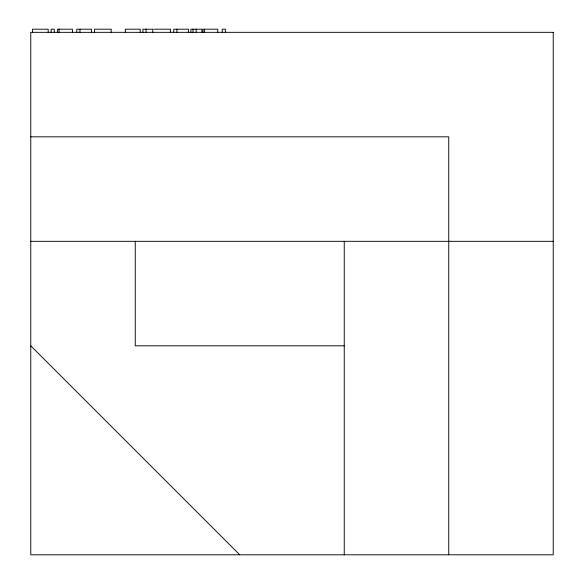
<?xml version="1.0" encoding="UTF-8"?>
<svg xmlns="http://www.w3.org/2000/svg" width="584" height="584" viewBox="0 0 584 584"><rect width="100%" height="100%" fill="white"/><g stroke="black" fill="none" stroke-linecap="round" stroke-linejoin="round"><path stroke-width="0.88" d="M153.899 29.2L170.55 29.2L170.55 32.332M30.769 136.831L448.738 136.831L448.738 554.8M30.769 241.323L553.231 241.323M344.246 345.816L135.262 345.816L135.262 241.323M30.769 345.816L239.754 554.8M344.246 241.323L344.246 554.8M225.38 32.332L225.38 29.2L222.241 29.2L222.241 32.332M217.774 32.332L217.774 29.2L202.94 29.2L202.94 32.332M204.458 29.2L204.458 32.332M201.925 32.332L201.925 29.2L190.895 29.2L190.895 32.332M196.151 29.2L196.151 32.332M193.019 29.2L193.019 32.332M188.413 32.332L188.413 29.2L173.769 29.2L173.769 32.332M176.901 29.2L176.901 32.332M152.782 32.332L152.782 29.2L142.905 29.2L142.905 32.332M146.044 29.2L146.044 32.332M140.204 32.332L140.204 29.2L125.341 29.2L125.341 32.332M111.194 32.332L111.194 29.2L94.542 29.2L94.542 32.332M91.462 32.332L91.462 29.2L76.811 29.2L76.811 32.332M79.95 29.2L79.95 32.332M72.409 32.332L72.409 29.2L57.582 29.2L57.582 32.332M59.101 29.2L59.101 32.332M54.275 32.332L54.275 29.2L51.144 29.2L51.144 32.332M48.173 32.332L48.173 29.2L32.492 29.2L32.492 32.332M553.231 32.332L30.769 32.332L30.769 554.8L553.231 554.8L553.231 32.332"/></g></svg>
